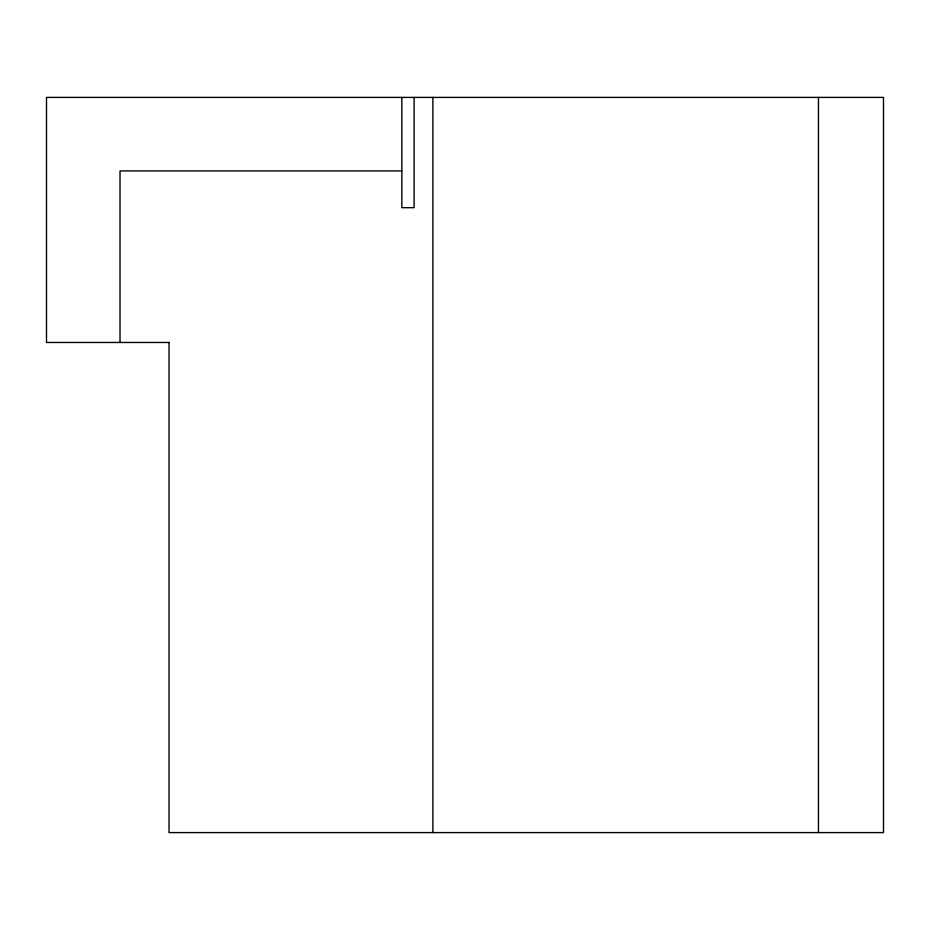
<?xml version="1.0" encoding="UTF-8"?>
<svg xmlns="http://www.w3.org/2000/svg" width="930" height="930" viewBox="0 0 930 930"><rect width="100%" height="100%" fill="white"/><g stroke="black" fill="none" stroke-linecap="round" stroke-linejoin="round"><path stroke-width="1.4" d="M401.841 170.922L120.017 170.922L120.017 342.473M169.272 342.473L46.5 342.473L46.5 97.406L883.5 97.406L883.5 832.594L169.028 832.594L169.028 342.473M818.458 97.406L818.458 832.594M432.88 97.406L432.88 832.594M414.094 97.406L414.094 207.681L401.841 207.681L401.841 97.406"/></g></svg>
